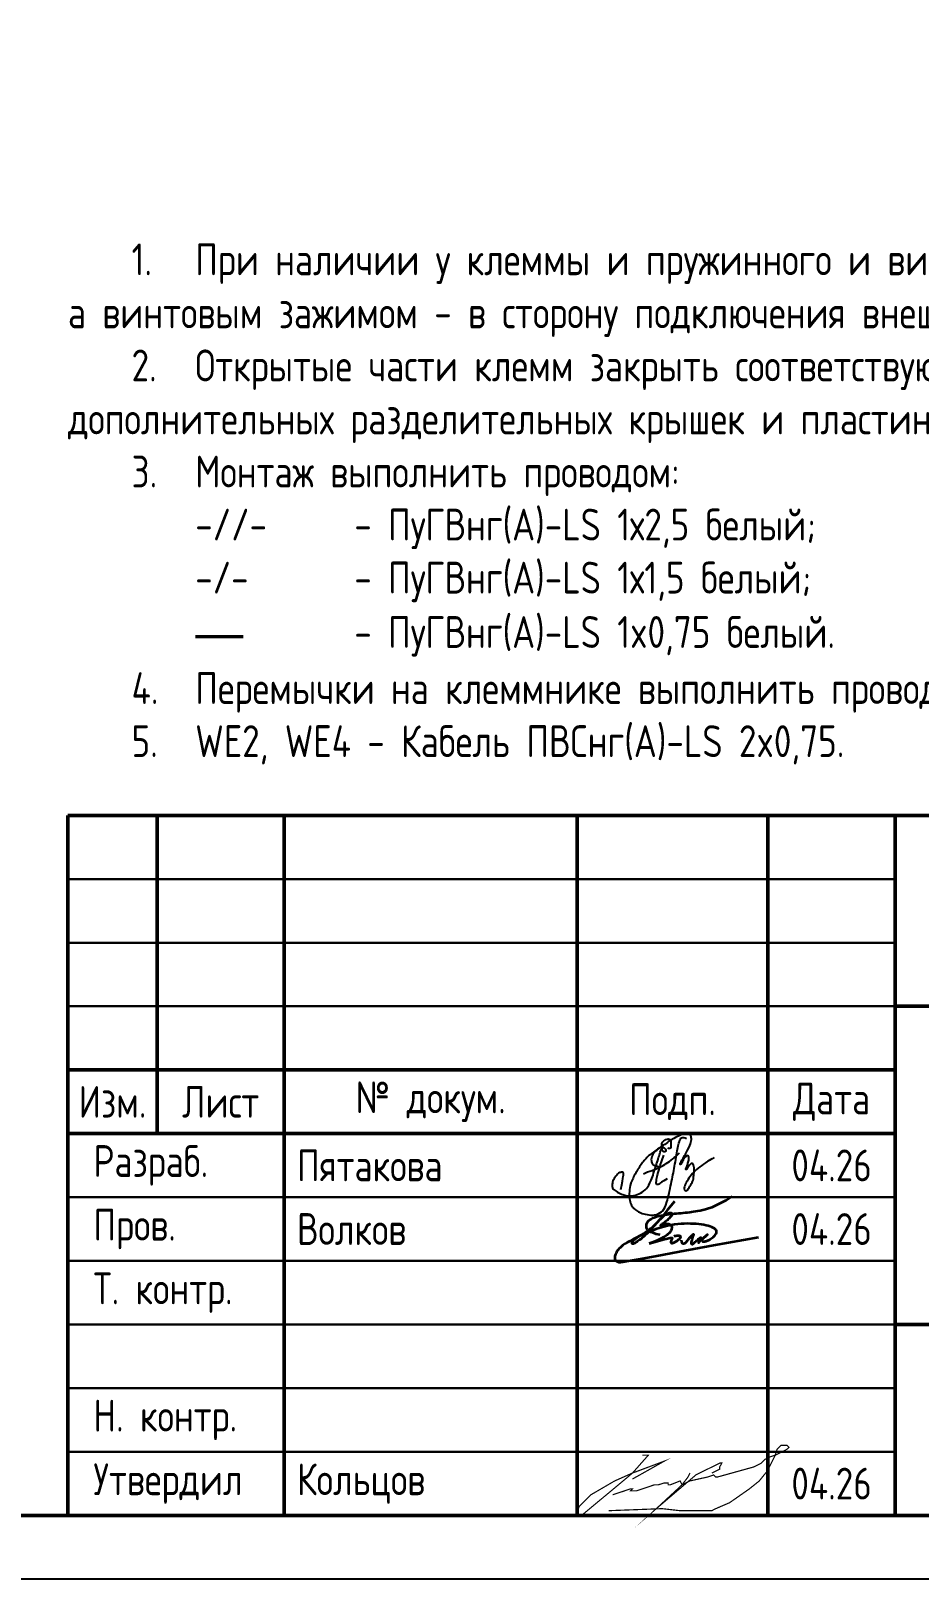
# Model space of a CAD drawing. Header units: millimetres. Extents: x -1043 to 5194, y -96 to 1568.
# Drawn here: x 4304.1 to 4373.9, y 0 to 121.6 of the extents above; entities that cross this region are included whole.
import ezdxf

# ---------------------------------------------------------------- set-up
doc = ezdxf.new("R2010")
doc.units = ezdxf.units.MM
doc.styles.add('Gost_type_A', font='GOST_A.TTF')

# ---------------------------------------------------------------- blocks, each defined once
blk = doc.blocks.new('Штамп большой нижний')
at = {"lineweight": 50}
for points in [[(-185, 55), (-178, 55), (-178, 35), (-185, 35)], [(-178, 55), (-168, 55), (-168, 35), (-178, 35)], [(-168, 55), (-145, 55), (-145, 35), (-168, 35)], [(-145, 55), (-130, 55), (-130, 35), (-145, 35)], [(-130, 55), (-120, 55), (-120, 35), (-130, 35)], [(-120, 55), (0, 55), (0, 40), (-120, 40)], [(-120, 40), (-50, 40), (-50, 15), (-120, 15)], [(-185, 35), (-178, 35), (-178, 30), (-185, 30)], [(-178, 35), (-168, 35), (-168, 30), (-178, 30)], [(-168, 35), (-145, 35), (-145, 30), (-168, 30)], [(-145, 35), (-130, 35), (-130, 30), (-145, 30)], [(-130, 35), (-120, 35), (-120, 30), (-130, 30)], [(-185, 30), (-168, 30), (-168, 0), (-185, 0)], [(-168, 30), (-145, 30), (-145, 0), (-168, 0)], [(-145, 30), (-130, 30), (-130, 0), (-145, 0)], [(-130, 30), (-120, 30), (-120, 0), (-130, 0)], [(-120, 15), (-50, 15), (-50, 0), (-120, 0)]]:
    blk.add_lwpolyline(points, close=True, dxfattribs=at)
for points in [[(-185, 55), (-178, 55), (-178, 50), (-185, 50)], [(-178, 55), (-168, 55), (-168, 50), (-178, 50)], [(-168, 55), (-145, 55), (-145, 50), (-168, 50)], [(-145, 55), (-130, 55), (-130, 50), (-145, 50)], [(-130, 55), (-120, 55), (-120, 50), (-130, 50)], [(-185, 50), (-178, 50), (-178, 45), (-185, 45)], [(-178, 50), (-168, 50), (-168, 45), (-178, 45)], [(-168, 50), (-145, 50), (-145, 45), (-168, 45)], [(-145, 50), (-130, 50), (-130, 45), (-145, 45)], [(-130, 50), (-120, 50), (-120, 45), (-130, 45)], [(-185, 45), (-178, 45), (-178, 40), (-185, 40)], [(-178, 45), (-168, 45), (-168, 40), (-178, 40)], [(-168, 45), (-145, 45), (-145, 40), (-168, 40)], [(-145, 45), (-130, 45), (-130, 40), (-145, 40)], [(-130, 45), (-120, 45), (-120, 40), (-130, 40)], [(-185, 40), (-178, 40), (-178, 35), (-185, 35)], [(-178, 40), (-168, 40), (-168, 35), (-178, 35)], [(-168, 40), (-145, 40), (-145, 35), (-168, 35)], [(-145, 40), (-130, 40), (-130, 35), (-145, 35)], [(-130, 40), (-120, 40), (-120, 35), (-130, 35)], [(-185, 30), (-168, 30), (-168, 25), (-185, 25)], [(-168, 30), (-145, 30), (-145, 25), (-168, 25)], [(-145, 30), (-130, 30), (-130, 25), (-145, 25)], [(-130, 30), (-120, 30), (-120, 25), (-130, 25)], [(-185, 25), (-168, 25), (-168, 20), (-185, 20)], [(-168, 25), (-145, 25), (-145, 20), (-168, 20)], [(-145, 25), (-130, 25), (-130, 20), (-145, 20)], [(-130, 25), (-120, 25), (-120, 20), (-130, 20)], [(-185, 20), (-168, 20), (-168, 15), (-185, 15)], [(-168, 20), (-145, 20), (-145, 15), (-168, 15)], [(-145, 20), (-130, 20), (-130, 15), (-145, 15)], [(-130, 20), (-120, 20), (-120, 15), (-130, 15)], [(-185, 15), (-168, 15), (-168, 10), (-185, 10)], [(-168, 15), (-145, 15), (-145, 10), (-168, 10)], [(-145, 15), (-130, 15), (-130, 10), (-145, 10)], [(-130, 15), (-120, 15), (-120, 10), (-130, 10)], [(-185, 10), (-168, 10), (-168, 5), (-185, 5)], [(-168, 10), (-145, 10), (-145, 5), (-168, 5)], [(-145, 10), (-130, 10), (-130, 5), (-145, 5)], [(-130, 10), (-120, 10), (-120, 5), (-130, 5)], [(-185, 5), (-168, 5), (-168, 0), (-185, 0)], [(-168, 5), (-145, 5), (-145, 0), (-168, 0)], [(-145, 5), (-130, 5), (-130, 0), (-145, 0)], [(-130, 5), (-120, 5), (-120, 0), (-130, 0)]]:
    blk.add_lwpolyline(points, close=True)
at = {"char_height": 2.5, "style": 'Gost_type_A'}
for s, insert, width, attachment_point in [('№ докум.', (-156.5, 32.5), 23, 5), ('Изм.', (-181.5, 32.5), 7, 5), ('Лист', (-173, 32.5), 10, 5), ('Подп.', (-137.5, 32.5), 15, 5), ('Дата', (-125, 32.5), 10, 5), ('\\pxl0.8;Разраб.', (-185, 27.5), 17, 4), ('\\pxl0.8;Пров.', (-185, 22.5), 17, 4), ('\\pxl0.8;Т. контр.', (-185, 17.5), 17, 4), ('\\pxl0.8;Н. контр.', (-185, 7.5), 17, 4), ('\\pxl0.8;Утвердил', (-185, 2.5), 17, 4)]:
    blk.add_mtext(s, dxfattribs=dict(at, insert=insert, width=width, attachment_point=attachment_point))
blk = doc.blocks.new('Сотрудник 7_1')
at = {"lineweight": 35}
for points in [[(4.39, 2), (4.09, 2.07), (3.85, 2.15), (3.67, 2.21), (3.55, 2.27), (3.46, 2.33), (3.4, 2.39), (3.37, 2.44), (3.35, 2.5), (3.33, 2.55), (3.32, 2.61), (3.31, 2.66), (3.31, 2.72), (3.31, 2.77), (3.32, 2.83), (3.34, 2.89), (3.36, 2.94), (3.39, 2.99), (3.43, 3.05), (3.48, 3.1), (3.54, 3.15), (3.6, 3.2), (3.67, 3.24), (3.74, 3.29), (3.82, 3.33), (3.91, 3.37), (4.01, 3.4), (4.11, 3.44), (4.22, 3.47), (4.34, 3.5), (4.47, 3.53), (4.62, 3.56), (4.77, 3.58), (4.93, 3.61), (5.11, 3.63), (5.29, 3.65), (5.48, 3.67), (5.67, 3.69), (5.85, 3.71), (6.04, 3.72), (6.21, 3.74), (6.38, 3.76), (6.55, 3.77), (6.71, 3.79), (6.86, 3.81), (7.02, 3.83), (7.19, 3.86), (7.36, 3.89), (7.54, 3.92), (7.74, 3.96), (7.95, 4.01), (8.19, 4.09), (8.47, 4.19), (8.78, 4.33), (9.15, 4.51), (9.57, 4.74), (10.05, 5.03)], [(5.51, 4.62), (4.98, 3.97), (4.54, 3.43), (4.18, 3.01), (3.9, 2.68), (3.67, 2.43), (3.49, 2.24), (3.34, 2.09), (3.21, 1.97), (3.08, 1.86), (2.97, 1.76), (2.86, 1.67), (2.76, 1.6), (2.67, 1.53), (2.59, 1.47), (2.52, 1.42), (2.45, 1.38), (2.4, 1.35), (2.35, 1.33), (2.31, 1.31), (2.28, 1.3), (2.25, 1.3), (2.23, 1.3), (2.21, 1.31), (2.2, 1.31), (2.19, 1.33), (2.18, 1.34), (2.18, 1.36), (2.18, 1.38), (2.18, 1.4), (2.19, 1.42), (2.2, 1.45), (2.22, 1.48), (2.25, 1.51), (2.28, 1.55), (2.32, 1.59), (2.36, 1.63), (2.42, 1.67), (2.49, 1.72), (2.56, 1.78), (2.65, 1.84), (2.75, 1.9), (2.87, 1.97), (2.99, 2.04), (3.12, 2.12), (3.25, 2.21), (3.39, 2.3), (3.53, 2.41), (3.67, 2.52), (3.81, 2.64), (3.94, 2.77), (4.07, 2.9), (4.2, 3.03), (4.32, 3.15), (4.44, 3.27), (4.55, 3.37), (4.65, 3.46), (4.74, 3.54), (4.82, 3.6), (4.9, 3.64), (4.97, 3.68), (5.03, 3.7), (5.08, 3.72), (5.13, 3.73), (5.17, 3.73), (5.21, 3.73), (5.24, 3.73), (5.26, 3.73), (5.28, 3.72), (5.3, 3.71), (5.31, 3.7), (5.32, 3.68), (5.33, 3.66), (5.33, 3.64), (5.32, 3.61), (5.32, 3.58), (5.3, 3.54), (5.28, 3.5), (5.25, 3.46), (5.21, 3.41), (5.16, 3.36), (5.1, 3.3), (5.03, 3.23), (4.96, 3.17), (4.88, 3.1), (4.8, 3.04), (4.72, 2.98), (4.65, 2.92), (4.59, 2.87), (4.53, 2.83), (4.49, 2.8), (4.46, 2.77), (4.43, 2.76), (4.42, 2.75), (4.42, 2.74), (4.43, 2.75), (4.45, 2.75), (4.49, 2.76), (4.53, 2.78), (4.58, 2.8), (4.64, 2.82), (4.7, 2.84), (4.76, 2.85), (4.83, 2.86), (4.89, 2.87), (4.95, 2.88), (5.01, 2.87), (5.06, 2.87), (5.11, 2.85), (5.15, 2.84), (5.19, 2.81), (5.22, 2.78), (5.25, 2.75), (5.27, 2.72), (5.29, 2.68), (5.3, 2.63), (5.3, 2.59), (5.3, 2.54), (5.29, 2.49), (5.27, 2.44), (5.26, 2.38), (5.23, 2.33), (5.2, 2.28), (5.17, 2.22), (5.12, 2.17), (5.07, 2.11), (5, 2.05), (4.92, 1.99), (4.83, 1.93), (4.73, 1.86), (4.6, 1.79), (4.47, 1.72), (4.31, 1.65), (4.15, 1.57), (3.96, 1.49), (3.76, 1.41), (3.54, 1.32)], [(6.04, 1.58), (6.05, 1.53), (6.06, 1.49), (6.06, 1.46), (6.07, 1.43), (6.09, 1.4), (6.1, 1.38), (6.12, 1.36), (6.14, 1.35), (6.16, 1.33), (6.19, 1.33), (6.22, 1.33), (6.25, 1.33), (6.28, 1.33), (6.31, 1.34), (6.34, 1.36), (6.37, 1.38), (6.4, 1.4), (6.43, 1.43), (6.46, 1.46), (6.49, 1.5), (6.52, 1.53), (6.55, 1.57), (6.58, 1.62), (6.62, 1.66), (6.65, 1.71), (6.69, 1.75), (6.73, 1.8), (6.78, 1.84), (6.82, 1.88), (6.85, 1.92), (6.89, 1.95), (6.92, 1.98), (6.95, 2.01), (6.97, 2.03), (6.98, 2.05), (7, 2.06), (7, 2.06), (7.01, 2.06), (7.01, 2.05), (7, 2.03), (7, 2), (6.99, 1.96), (6.97, 1.93), (6.96, 1.88), (6.94, 1.83), (6.93, 1.79), (6.91, 1.74), (6.9, 1.69), (6.89, 1.64), (6.88, 1.6), (6.87, 1.56), (6.86, 1.53), (6.85, 1.49), (6.84, 1.46), (6.84, 1.43), (6.84, 1.41), (6.84, 1.38), (6.84, 1.36), (6.84, 1.35), (6.84, 1.33), (6.84, 1.32), (6.85, 1.31), (6.86, 1.3), (6.86, 1.29), (6.87, 1.29), (6.88, 1.28), (6.89, 1.28), (6.9, 1.27), (6.91, 1.27), (6.92, 1.27), (6.93, 1.28), (6.95, 1.28), (6.96, 1.29), (6.97, 1.29), (6.98, 1.3), (7, 1.32), (7.03, 1.34), (7.06, 1.37), (7.1, 1.41), (7.15, 1.45), (7.21, 1.5), (7.27, 1.56), (7.34, 1.62), (7.41, 1.68), (7.48, 1.73), (7.54, 1.77), (7.58, 1.79), (7.6, 1.79), (7.61, 1.77), (7.59, 1.72), (7.57, 1.67), (7.54, 1.61), (7.5, 1.54), (7.46, 1.48), (7.43, 1.43), (7.41, 1.4), (7.4, 1.38), (7.41, 1.38), (7.42, 1.4), (7.45, 1.43), (7.49, 1.48), (7.54, 1.53), (7.6, 1.59), (7.66, 1.66), (7.73, 1.72), (7.81, 1.79), (7.88, 1.85), (7.95, 1.9), (8.01, 1.95), (8.06, 1.99), (8.09, 2.01), (8.11, 2.02), (8.1, 2.02), (8.07, 1.99), (8.03, 1.96), (7.98, 1.91), (7.92, 1.86), (7.87, 1.81), (7.81, 1.76), (7.76, 1.71), (7.73, 1.67), (7.7, 1.64), (7.68, 1.61), (7.67, 1.58), (7.67, 1.56), (7.67, 1.54), (7.68, 1.53), (7.7, 1.51), (7.71, 1.5), (7.73, 1.49), (7.75, 1.48), (7.77, 1.48), (7.8, 1.47), (7.83, 1.47), (7.87, 1.48), (7.91, 1.48), (7.96, 1.5), (8.01, 1.51), (8.07, 1.53), (8.13, 1.55), (8.19, 1.58), (8.26, 1.62), (8.33, 1.66), (8.4, 1.71), (8.48, 1.76), (8.55, 1.82), (8.63, 1.89), (8.69, 1.95), (8.75, 2.02), (8.79, 2.1), (8.82, 2.17), (8.83, 2.24), (8.81, 2.31), (8.78, 2.37), (8.72, 2.44), (8.65, 2.5), (8.56, 2.56), (8.44, 2.61), (8.31, 2.66), (8.17, 2.71), (8, 2.75), (7.83, 2.78), (7.64, 2.81), (7.44, 2.84), (7.22, 2.86), (7, 2.88), (6.77, 2.88), (6.53, 2.89), (6.29, 2.88), (6.04, 2.87), (5.79, 2.84), (5.52, 2.81), (5.25, 2.77), (4.97, 2.71), (4.68, 2.64), (4.38, 2.55), (4.06, 2.44), (3.74, 2.32), (3.42, 2.2), (3.11, 2.06), (2.8, 1.92), (2.51, 1.78), (2.25, 1.65), (2.01, 1.52), (1.8, 1.4), (1.62, 1.29), (1.47, 1.18), (1.35, 1.09), (1.24, 0.99), (1.15, 0.91), (1.08, 0.82), (1.02, 0.74), (0.97, 0.65), (0.93, 0.57), (0.89, 0.49), (0.86, 0.41), (0.84, 0.34), (0.83, 0.27), (0.82, 0.21), (0.82, 0.15), (0.83, 0.11), (0.84, 0.07), (0.85, 0.04), (0.87, 0.01), (0.89, -0.01), (0.91, -0.03), (0.94, -0.05), (0.97, -0.07), (1, -0.08), (1.03, -0.1), (1.07, -0.11), (1.1, -0.12), (1.13, -0.13), (1.17, -0.14), (1.2, -0.15), (1.24, -0.15), (1.29, -0.15), (1.47, -0.12), (1.9, -0.04), (2.7, 0.1), (3.99, 0.34), (5.91, 0.69), (8.58, 1.18), (12.12, 1.82)], [(3.54, 1.32), (4.17, 1.5), (4.63, 1.63), (4.96, 1.71), (5.17, 1.76), (5.28, 1.77), (5.33, 1.76), (5.34, 1.73), (5.32, 1.7), (5.3, 1.66), (5.28, 1.62), (5.27, 1.58), (5.26, 1.55), (5.25, 1.51), (5.24, 1.48), (5.24, 1.45), (5.24, 1.42), (5.24, 1.4), (5.25, 1.39), (5.26, 1.37), (5.27, 1.36), (5.29, 1.36), (5.31, 1.36), (5.33, 1.36), (5.35, 1.36), (5.39, 1.37), (5.42, 1.38), (5.46, 1.4), (5.49, 1.41), (5.54, 1.43), (5.58, 1.45), (5.62, 1.48), (5.67, 1.51), (5.72, 1.54), (5.76, 1.57), (5.81, 1.61), (5.85, 1.64), (5.89, 1.68), (5.93, 1.72), (5.96, 1.75), (5.99, 1.78), (6, 1.81), (6.02, 1.83), (6.02, 1.86), (6.01, 1.87), (6, 1.89), (5.98, 1.9), (5.95, 1.91), (5.91, 1.92), (5.87, 1.92), (5.81, 1.92), (5.75, 1.92), (5.69, 1.92), (5.63, 1.91), (5.57, 1.9), (5.51, 1.89), (5.46, 1.88)]]:
    blk.add_lwpolyline(points, dxfattribs=at)

msp = doc.modelspace()

# ---------------------------------------------------------------- linework, layer by layer
msp.add_lwpolyline([(4497, 420), (4497, 0), (4200, 0), (4200, 420)], close=True)
at = {"lineweight": 50}
msp.add_lwpolyline([(4492, 415), (4492, 5), (4220, 5), (4220, 415)], close=True, dxfattribs=at)
at = {"const_width": 0.0934}
for points in [[(4352.14, 9.73), (4352.6, 9.73), (4351.36, 8.33), (4350.43, 7.55), (4348.48, 5.93), (4347.36, 5), (4347, 5), (4347, 5.22), (4347.16, 5.68), (4348.09, 6.62), (4349.96, 7.71), (4351.36, 8.33), (4353.85, 9.26), (4351.36, 7.86)], [(4349.8, 6.62), (4350.74, 6.93), (4351.2, 7.09), (4351.36, 7.09), (4351.2, 6.93), (4351.36, 6.93), (4351.67, 6.93), (4353.07, 7.4), (4353.38, 7.4), (4353.85, 7.55), (4354.16, 7.55), (4354.16, 7.4), (4354.32, 7.4), (4355.1, 7.71), (4355.25, 7.4), (4355.87, 7.71), (4357.28, 8.02), (4357.74, 8.18), (4357.9, 8.02), (4358.05, 8.02), (4360.86, 8.8), (4361.48, 9.11), (4361.79, 9.42), (4362.1, 9.58), (4362.57, 9.73), (4363.19, 10.04), (4363.5, 10.2), (4363.66, 10.35), (4363.5, 10.51), (4363.19, 10.51), (4363.04, 10.51), (4362.72, 10.2), (4362.57, 9.73), (4361.95, 8.49), (4361.32, 7.71), (4360.55, 7.09), (4358.99, 6), (4357.9, 5.53), (4357.59, 5.37), (4355.1, 5.37), (4353.69, 5.53), (4349.49, 5.37)], [(4355.87, 8.33), (4355.72, 8.02), (4355.25, 7.4), (4353.23, 5.53), (4356.34, 8.18), (4358.21, 9.11), (4358.37, 9.11), (4358.21, 8.8), (4358.21, 8.64), (4357.59, 8.33)]]:
    msp.add_lwpolyline(points, dxfattribs=at)
for points in [[(4350.44, 30.61), (4350.66, 31.72), (4350.66, 31.91), (4350.59, 32), (4350.42, 31.94), (4350.32, 31.94), (4350.14, 31.78), (4349.81, 31.35), (4349.76, 31.02), (4349.76, 30.72), (4349.86, 30.61), (4350.3, 30.32), (4350.69, 30.16), (4351, 30.1), (4351.45, 30.1), (4352.01, 30.31), (4352.47, 30.63), (4352.81, 31.23), (4353.23, 32.53), (4353.54, 33.55), (4353.6, 33.71), (4353.68, 33.85), (4353.77, 33.92), (4353.83, 33.92), (4353.95, 33.76), (4354, 33.65), (4353.9, 33.55), (4353.82, 33.55), (4353.71, 33.62), (4353.65, 33.89), (4353.65, 34.05), (4353.65, 34.24), (4353.76, 34.39), (4353.88, 34.49), (4354.07, 34.58), (4354.26, 34.58), (4354.38, 34.51), (4354.38, 34.38), (4354.38, 34.15), (4354.38, 33.89), (4354.3, 33.81), (4354.2, 33.81), (4354.14, 33.87)], [(4357.77, 33.11), (4357.37, 32.88), (4356.93, 32.62), (4356.37, 32.16), (4355.96, 31.77), (4355.61, 31.21), (4355.45, 30.88), (4355.42, 30.73), (4355.42, 30.6), (4355.46, 30.54), (4355.55, 30.5), (4355.65, 30.54), (4355.73, 30.61), (4356.02, 31.11), (4356.14, 31.35), (4356.14, 31.56), (4356.2, 31.85), (4356.2, 32.17), (4356.2, 32.43), (4356.12, 32.61), (4356.06, 32.66), (4355.98, 32.66), (4355.87, 32.55), (4355.75, 32.42), (4355.65, 32.25), (4355.59, 32.17), (4355.52, 32.17), (4355.62, 32.37), (4355.72, 32.69), (4355.8, 33), (4355.8, 33.19), (4355.7, 33.27), (4355.63, 33.27), (4355.54, 33.18), (4355.44, 33.1), (4355.34, 32.94), (4355.26, 32.77), (4355.19, 32.61), (4355.14, 32.54), (4355.08, 32.6), (4355.15, 32.76), (4355.75, 33.78), (4355.99, 34.35), (4355.99, 34.72), (4355.9, 34.96), (4355.73, 35.07), (4355.31, 34.96), (4354.85, 34.76), (4354.37, 34.5), (4353.42, 33.82), (4352.6, 33.28), (4352.09, 32.67), (4351.6, 31.93), (4351.18, 31.05), (4351.1, 30.44), (4351.1, 29.86), (4351.22, 29.41), (4351.47, 29.09), (4351.72, 28.91), (4352.1, 28.72), (4352.62, 28.59), (4353.27, 28.59), (4353.77, 28.91), (4354.05, 29.43), (4354.41, 31.13), (4354.67, 32.38), (4354.9, 33.93), (4355.1, 34.6), (4355.23, 34.7), (4355.43, 34.7), (4355.61, 34.61)], [(4352.22, 31.83), (4352.42, 31.95), (4352.87, 32.09), (4353.69, 32.43), (4354.1, 32.69), (4354.67, 33.13), (4354.95, 33.36), (4355.04, 33.5)], [(4353.77, 33.91), (4353.71, 33.97), (4353.46, 33.88), (4353.06, 33.54), (4352.83, 33.17), (4352.83, 32.74), (4352.94, 32.55), (4353.19, 32.43), (4353.57, 32.4)], [(4354.09, 31.45), (4353.63, 31.2), (4353.47, 31.06), (4353.37, 31), (4353.26, 31), (4353.22, 31.07), (4353.22, 31.28), (4353.36, 31.99), (4353.81, 33.3)]]:
    msp.add_open_spline(points, degree=3)

# ---------------------------------------------------------------- block references
for name, p in [('Штамп большой нижний', (4492, 5)), ('Сотрудник 7_1', (4349.14, 25.04))]:
    msp.add_blockref(name, p)

# ---------------------------------------------------------------- texts
at = {"char_height": 2.5, "style": 'Gost_type_A'}
for s, insert, width, attachment_point in [('\\pxi2,ql,t4;1.^IПри наличии у клеммы и пружинного и винтового зажима, установить пружинным зажимом в сторону внутреннего монтажа шкафа, а винтовым зажимом - в сторону подключения внешних кабелей.\\P2.^IОткрытые части клемм закрыть соответствующими концевыми крышками. На данной схеме показаны только места установок дополнительных разделительных крышек и пластин (в зависимости от типа клемм).\\P{\\A1;3.^IМонтаж выполнить проводом:\\P\\pi0,l4,q*,t4,9;-//-^I- ПуГВнг(А)-LS 1х2,5 белый;\\P\\pi2.42857,l1.57143,ql,t1.57143,9;-/-  ^I- ПуГВнг(А)-LS 1х1,5 белый; \\P\\pi-5,l9,q*,t9;\\fArial|b0|i0|c0|p34;\\H1.08333x;―^I\\fGOST type A|b0|i0|c204|p34;\\H0.92308x;- ПуГВнг(А)-LS 1x0,75 белый.\\A0;\\fMS Shell Dlg 2|b0|i0|c204|p0;\\H0.70834x;\\P\\pi2,l0,ql,t4;\\A1;\\fGOST type A|b0|i0|c204|p34;\\H1.41176x;4.^IПеремычки на клеммнике выполнить проводом ПуГВнг(А)-LS 1х1,5 белый;\\P5.^IWE2, \\H1x;WE4\\H1x; - Кабель ПВСнг(А)-LS 2x0,75.}', (4307, 64), 183, 7), ('Пятакова', (4325, 32.5), 22, 4), ('04.26', (4367, 32.5), 10, 5), ('Волков', (4325, 27.5), 22, 4), ('04.26', (4367, 27.5), 10, 5), ('Кольцов', (4325, 7.5), 22, 4), ('04.26', (4367, 7.5), 10, 5)]:
    msp.add_mtext(s, dxfattribs=dict(at, insert=insert, width=width, attachment_point=attachment_point))

doc.saveas('drawing.dxf')
